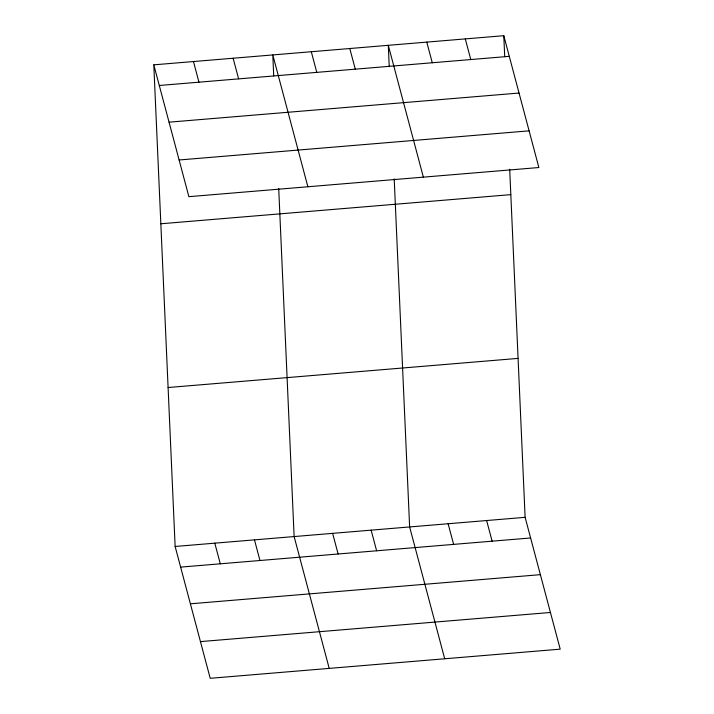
<?xml version="1.0" encoding="UTF-8"?>
<svg xmlns="http://www.w3.org/2000/svg" width="714" height="714" viewBox="0 0 714 714"><rect width="100%" height="100%" fill="white"/><g stroke="black" fill="none" stroke-linecap="round" stroke-linejoin="round"><path stroke-width="1.07" d="M153.796 64.84L503.789 35.7L538.865 167.531L188.88 196.671L153.796 64.84L175.135 546.469L210.211 678.3L560.204 649.16L525.12 517.329L509.698 169.254M159.293 85.484L509.278 56.344M169.057 122.174L519.042 93.043M179.116 159.981L529.101 130.84M160.837 223.777L510.822 194.636M168.093 387.523L518.078 358.392M175.135 546.469L525.12 517.329M180.633 567.112L530.618 537.972M190.397 603.803L540.382 574.663M200.455 641.609L550.44 612.469M465.287 38.904L470.785 59.557M426.785 42.108L432.282 62.761M423.366 177.152L388.291 45.312L389.219 66.286M486.627 520.533L492.116 541.176M349.789 48.516L355.286 69.169M448.124 523.737L453.622 544.389M311.295 51.729L316.784 72.373M444.706 658.781L409.631 526.941L394.208 178.866M307.877 186.765L272.793 54.933L273.721 75.898M371.128 530.145L376.626 550.797M233.13 58.236L238.619 78.879M332.626 533.349L338.124 554.002M193.467 61.538L198.956 82.181M329.208 668.393L294.132 536.562L278.71 188.478M254.47 539.864L259.958 560.508M214.798 543.167L220.296 563.81M503.789 35.7L504.718 56.674"/></g></svg>
